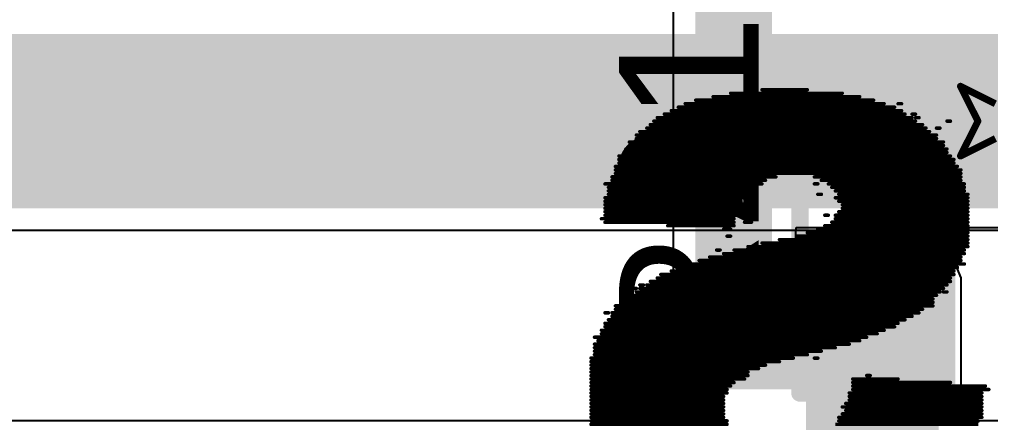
# Model space of a CAD drawing. Header units: inches. Extents: x -5 to 426, y -53 to 116.
# Drawn here: x 13.63 to 20.7, y -9.72 to -6.78 of the extents above; entities that cross this region are included whole.
import ezdxf

# ---------------------------------------------------------------- set-up
doc = ezdxf.new("R2010")
doc.units = ezdxf.units.IN
for name, color, linetype in [('Board Outline', 216, 'Continuous'), ('Bottom Layer', 5, 'Continuous'), ('Bottom Overlay', 54, 'Continuous'), ('Drill Drawing', 1, 'Continuous'), ('Top Layer', 1, 'Continuous'), ('Top Overlay', 2, 'Continuous'), ('Top Paste', 8, 'Continuous'), ('Top Solder', 216, 'Continuous'), ('Via Holes', 16, 'Continuous')]:
    doc.layers.add(name, color=color, linetype=linetype)
doc.styles.add('Arial', font='', dxfattribs={"height": 0.2})
doc.styles.get('Arial').set_extended_font_data('Arial')

# ---------------------------------------------------------------- blocks, each defined once
blk = doc.blocks.new('R___0603_79')
at = {"layer": 'Top Layer'}
for points in [[(-0.381, 0.4445), (-0.381, -0.4445), (-1.143, -0.4445), (-1.143, 0.4445)], [(1.143, 0.4445), (1.143, -0.4445), (0.381, -0.4445), (0.381, 0.4445)]]:
    blk.add_hatch(color=1, dxfattribs=at).paths.add_polyline_path(points)
at = {"layer": 'Top Paste'}
for points in [[(-0.381, 0.4445), (-0.381, -0.4445), (-1.143, -0.4445), (-1.143, 0.4445)], [(1.143, 0.4445), (1.143, -0.4445), (0.381, -0.4445), (0.381, 0.4445)]]:
    blk.add_hatch(color=8, dxfattribs=at).paths.add_polyline_path(points)
at = {"layer": 'Top Solder'}
for points in [[(-0.2794, 0.5461), (-0.2794, -0.5461), (-1.2446, -0.5461), (-1.2446, 0.5461)], [(1.2446, 0.5461), (1.2446, -0.5461), (0.2794, -0.5461), (0.2794, 0.5461)]]:
    blk.add_hatch(color=216, dxfattribs=at).paths.add_polyline_path(points)
at = {"layer": 'Top Overlay'}
for points in [[(-1.2192, 0.5334, 0.127, 0.127, 0), (1.2192, 0.5334, 0.127, 0.127, 0)], [(-1.2192, 0.5334, 0.127, 0.127, 0), (-1.2192, -0.5334, 0.127, 0.127, 0)], [(1.2192, 0.5334, 0.127, 0.127, 0), (1.2192, -0.5334, 0.127, 0.127, 0)], [(-1.2192, -0.5334, 0.127, 0.127, 0), (1.2192, -0.5334, 0.127, 0.127, 0)]]:
    blk.add_lwpolyline(points, format="xyseb", dxfattribs=at)
for points in [[(-1.251, 0.5334, 0.0635, 0.0635, 1), (-1.1874, 0.5334, 0.0635, 0.0635, 1)], [(-1.251, 0.5334, 0.0635, 0.0635, 1), (-1.1874, 0.5334, 0.0635, 0.0635, 1)], [(1.1875, 0.5334, 0.0635, 0.0635, 1), (1.251, 0.5334, 0.0635, 0.0635, 1)], [(1.1875, 0.5334, 0.0635, 0.0635, 1), (1.251, 0.5334, 0.0635, 0.0635, 1)], [(-1.251, -0.5334, 0.0635, 0.0635, 1), (-1.1875, -0.5334, 0.0635, 0.0635, 1)], [(-1.251, -0.5334, 0.0635, 0.0635, 1), (-1.1875, -0.5334, 0.0635, 0.0635, 1)], [(1.1874, -0.5334, 0.0635, 0.0635, 1), (1.251, -0.5334, 0.0635, 0.0635, 1)], [(1.1874, -0.5334, 0.0635, 0.0635, 1), (1.251, -0.5334, 0.0635, 0.0635, 1)]]:
    blk.add_lwpolyline(points, format="xyseb", close=True, dxfattribs=at)

msp = doc.modelspace()

# ---------------------------------------------------------------- hatches: boundary and pattern name
at = {"layer": 'Bottom Layer'}
h = msp.add_hatch(color=5, dxfattribs=at)
edge = h.paths.add_edge_path()
edge.add_arc((20.7335, -7.5196), 0.3, 0, 360)
at = {"layer": 'Top Layer'}
for points in [[(19.2857, -8.1292), (21.0907, -8.1292), (21.0907, -6.9088), (19.2857, -6.9088)], [(18.5507, -9.4754), (20.3144, -9.4754), (20.3144, -8.6626), (18.5507, -8.6626)], [(20.32, -11.3538), (20.32, -8.6614), (19.3548, -8.6614), (19.3548, -11.3538)]]:
    msp.add_hatch(color=1, dxfattribs=at).paths.add_polyline_path(points)
h = msp.add_hatch(color=1, dxfattribs=at)
edge = h.paths.add_edge_path()
edge.add_arc((20.7335, -7.5196), 0.3, 0, 360)
at = {"layer": 'Via Holes'}
h = msp.add_hatch(color=7, dxfattribs=at)
edge = h.paths.add_edge_path()
edge.add_arc((20.7335, -7.5196), 0.15, 0, 360)

# ---------------------------------------------------------------- linework, layer by layer
at = {"layer": 'Board Outline'}
msp.add_lwpolyline([(49.7725, 6.3481, 0.254, 0.254, -1.144567), (-0.2979, -38.4414, 0.254, 0.254, 0)], format="xyseb", dxfattribs=at)
at = {"layer": 'Bottom Layer'}
msp.add_line((9.3051, -8.3138), (22.0651, -8.3138), dxfattribs=at)
for points in [[(9.3051, -7.5196, 1.27, 1.27, 0), (20.7335, -7.5196, 1.27, 1.27, 0)], [(20.7335, -7.5196, 1.27, 1.27, 0), (22.0651, -7.5196, 1.27, 1.27, 0)]]:
    msp.add_lwpolyline(points, format="xyseb", dxfattribs=at)
msp.add_lwpolyline([(20.416, -7.5196, 0.635, 0.635, 1), (21.051, -7.5196, 0.635, 0.635, 1)], format="xyseb", close=True, dxfattribs=at)
msp.add_lwpolyline([(20.416, -7.5196, 0.635, 0.635, 1), (21.051, -7.5196, 0.635, 0.635, 1)], format="xyseb", close=True, dxfattribs=at)
at = {"layer": 'Bottom Overlay'}
for points in [[(19.0349, -7.291, 0.0254, 0.0254, 0), (19.3651, -7.291, 0.0254, 0.0254, 0)], [(18.6793, -7.3418, 0.0254, 0.0254, 0), (19.7461, -7.3418, 0.0254, 0.0254, 0)], [(18.8063, -7.3164, 0.0254, 0.0254, 0), (19.6191, -7.3164, 0.0254, 0.0254, 0)], [(18.4253, -7.418, 0.0254, 0.0254, 0), (20.0001, -7.418, 0.0254, 0.0254, 0)], [(18.4761, -7.3926, 0.0254, 0.0254, 0), (19.9239, -7.3926, 0.0254, 0.0254, 0)], [(18.5523, -7.3672, 0.0254, 0.0254, 0), (19.8477, -7.3672, 0.0254, 0.0254, 0)], [(20.0255, -7.3926, 0.0254, 0.0254, 0), (20.0509, -7.3926, 0.0254, 0.0254, 0)], [(18.2729, -7.4942, 0.0254, 0.0254, 0), (20.1271, -7.4942, 0.0254, 0.0254, 0)], [(18.3237, -7.4688, 0.0254, 0.0254, 0), (20.0763, -7.4688, 0.0254, 0.0254, 0)], [(18.3745, -7.4434, 0.0254, 0.0254, 0), (20.0509, -7.4434, 0.0254, 0.0254, 0)], [(20.1271, -7.4688, 0.0254, 0.0254, 0), (20.1525, -7.4688, 0.0254, 0.0254, 0)], [(20.1525, -7.4942, 0.0254, 0.0254, 0), (20.1779, -7.4942, 0.0254, 0.0254, 0)], [(18.1967, -7.5704, 0.0254, 0.0254, 0), (20.2287, -7.5704, 0.0254, 0.0254, 0)], [(18.2221, -7.545, 0.0254, 0.0254, 0), (20.2033, -7.545, 0.0254, 0.0254, 0)], [(18.2475, -7.5196, 0.0254, 0.0254, 0), (20.1525, -7.5196, 0.0254, 0.0254, 0)], [(20.3049, -7.5704, 0.0254, 0.0254, 0), (20.3303, -7.5704, 0.0254, 0.0254, 0)], [(20.3811, -7.5196, 0.0254, 0.0254, 0), (20.4065, -7.5196, 0.0254, 0.0254, 0)], [(18.1205, -7.6212, 0.0254, 0.0254, 0), (20.3049, -7.6212, 0.0254, 0.0254, 0)], [(18.1459, -7.5958, 0.0254, 0.0254, 0), (20.2541, -7.5958, 0.0254, 0.0254, 0)], [(18.0697, -7.672, 0.0254, 0.0254, 0), (20.3557, -7.672, 0.0254, 0.0254, 0)], [(18.0697, -7.6974, 0.0254, 0.0254, 0), (20.3557, -7.6974, 0.0254, 0.0254, 0)], [(18.1205, -7.6466, 0.0254, 0.0254, 0), (20.3049, -7.6466, 0.0254, 0.0254, 0)], [(17.9935, -7.7736, 0.0254, 0.0254, 0), (20.4065, -7.7736, 0.0254, 0.0254, 0)], [(18.0443, -7.7228, 0.0254, 0.0254, 0), (20.3811, -7.7228, 0.0254, 0.0254, 0)], [(18.0443, -7.7482, 0.0254, 0.0254, 0), (20.3811, -7.7482, 0.0254, 0.0254, 0)], [(17.9681, -7.8498, 0.0254, 0.0254, 0), (20.4573, -7.8498, 0.0254, 0.0254, 0)], [(17.9935, -7.799, 0.0254, 0.0254, 0), (20.4319, -7.799, 0.0254, 0.0254, 0)], [(17.9935, -7.8244, 0.0254, 0.0254, 0), (20.4319, -7.8244, 0.0254, 0.0254, 0)], [(17.9427, -7.926, 0.0254, 0.0254, 0), (19.1365, -7.926, 0.0254, 0.0254, 0)], [(17.9681, -7.8752, 0.0254, 0.0254, 0), (20.4827, -7.8752, 0.0254, 0.0254, 0)], [(17.9681, -7.9006, 0.0254, 0.0254, 0), (20.4827, -7.9006, 0.0254, 0.0254, 0)], [(19.4159, -7.926, 0.0254, 0.0254, 0), (20.4827, -7.926, 0.0254, 0.0254, 0)], [(17.8919, -7.9768, 0.0254, 0.0254, 0), (19.0349, -7.9768, 0.0254, 0.0254, 0)], [(17.9427, -7.9514, 0.0254, 0.0254, 0), (19.0603, -7.9514, 0.0254, 0.0254, 0)], [(19.4159, -7.9768, 0.0254, 0.0254, 0), (19.4413, -7.9768, 0.0254, 0.0254, 0)], [(19.4667, -7.9514, 0.0254, 0.0254, 0), (20.4827, -7.9514, 0.0254, 0.0254, 0)], [(19.5175, -7.9768, 0.0254, 0.0254, 0), (20.5081, -7.9768, 0.0254, 0.0254, 0)], [(17.9173, -8.0022, 0.0254, 0.0254, 0), (18.9587, -8.0022, 0.0254, 0.0254, 0)], [(17.9173, -8.0276, 0.0254, 0.0254, 0), (18.9333, -8.0276, 0.0254, 0.0254, 0)], [(17.9173, -8.053, 0.0254, 0.0254, 0), (18.9079, -8.053, 0.0254, 0.0254, 0)], [(19.4413, -8.053, 0.0254, 0.0254, 0), (19.4667, -8.053, 0.0254, 0.0254, 0)], [(19.5429, -8.0022, 0.0254, 0.0254, 0), (20.5081, -8.0022, 0.0254, 0.0254, 0)], [(19.5683, -8.0276, 0.0254, 0.0254, 0), (20.5081, -8.0276, 0.0254, 0.0254, 0)], [(19.5937, -8.053, 0.0254, 0.0254, 0), (20.5335, -8.053, 0.0254, 0.0254, 0)], [(17.8919, -8.0784, 0.0254, 0.0254, 0), (18.9079, -8.0784, 0.0254, 0.0254, 0)], [(17.8919, -8.1038, 0.0254, 0.0254, 0), (18.8825, -8.1038, 0.0254, 0.0254, 0)], [(17.8919, -8.1292, 0.0254, 0.0254, 0), (18.8825, -8.1292, 0.0254, 0.0254, 0)], [(19.5683, -8.0784, 0.0254, 0.0254, 0), (20.5335, -8.0784, 0.0254, 0.0254, 0)], [(19.5937, -8.1038, 0.0254, 0.0254, 0), (20.5335, -8.1038, 0.0254, 0.0254, 0)], [(19.6191, -8.1292, 0.0254, 0.0254, 0), (20.5335, -8.1292, 0.0254, 0.0254, 0)], [(17.8919, -8.1546, 0.0254, 0.0254, 0), (18.8571, -8.1546, 0.0254, 0.0254, 0)], [(17.8919, -8.18, 0.0254, 0.0254, 0), (18.8571, -8.18, 0.0254, 0.0254, 0)], [(17.8919, -8.2054, 0.0254, 0.0254, 0), (18.8571, -8.2054, 0.0254, 0.0254, 0)], [(19.4921, -8.2054, 0.0254, 0.0254, 0), (19.5175, -8.2054, 0.0254, 0.0254, 0)], [(19.5683, -8.2054, 0.0254, 0.0254, 0), (20.5335, -8.2054, 0.0254, 0.0254, 0)], [(19.5937, -8.18, 0.0254, 0.0254, 0), (20.5335, -8.18, 0.0254, 0.0254, 0)], [(19.6191, -8.1546, 0.0254, 0.0254, 0), (20.5335, -8.1546, 0.0254, 0.0254, 0)], [(17.8665, -8.2308, 0.0254, 0.0254, 0), (18.8317, -8.2308, 0.0254, 0.0254, 0)], [(17.8919, -8.2562, 0.0254, 0.0254, 0), (18.8317, -8.2562, 0.0254, 0.0254, 0)], [(18.3491, -8.2816, 0.0254, 0.0254, 0), (18.8317, -8.2816, 0.0254, 0.0254, 0)], [(18.9079, -8.2562, 0.0254, 0.0254, 0), (18.9587, -8.2562, 0.0254, 0.0254, 0)], [(19.4921, -8.2816, 0.0254, 0.0254, 0), (20.5335, -8.2816, 0.0254, 0.0254, 0)], [(19.5429, -8.2562, 0.0254, 0.0254, 0), (20.5335, -8.2562, 0.0254, 0.0254, 0)], [(19.5683, -8.2308, 0.0254, 0.0254, 0), (20.5335, -8.2308, 0.0254, 0.0254, 0)], [(18.7555, -8.307, 0.0254, 0.0254, 0), (18.8063, -8.307, 0.0254, 0.0254, 0)], [(19.3651, -8.3324, 0.0254, 0.0254, 0), (20.5335, -8.3324, 0.0254, 0.0254, 0)], [(19.4413, -8.307, 0.0254, 0.0254, 0), (20.5335, -8.307, 0.0254, 0.0254, 0)], [(18.7809, -8.3578, 0.0254, 0.0254, 0), (18.8063, -8.3578, 0.0254, 0.0254, 0)], [(19.0349, -8.4086, 0.0254, 0.0254, 0), (20.5335, -8.4086, 0.0254, 0.0254, 0)], [(19.1619, -8.3832, 0.0254, 0.0254, 0), (20.5335, -8.3832, 0.0254, 0.0254, 0)], [(19.2889, -8.3578, 0.0254, 0.0254, 0), (20.5335, -8.3578, 0.0254, 0.0254, 0)], [(18.7047, -8.4594, 0.0254, 0.0254, 0), (18.7301, -8.4594, 0.0254, 0.0254, 0)], [(18.7555, -8.4848, 0.0254, 0.0254, 0), (20.5081, -8.4848, 0.0254, 0.0254, 0)], [(18.8317, -8.4594, 0.0254, 0.0254, 0), (20.5081, -8.4594, 0.0254, 0.0254, 0)], [(18.9333, -8.434, 0.0254, 0.0254, 0), (20.5335, -8.434, 0.0254, 0.0254, 0)], [(18.4253, -8.561, 0.0254, 0.0254, 0), (18.4507, -8.561, 0.0254, 0.0254, 0)], [(18.5015, -8.561, 0.0254, 0.0254, 0), (20.5081, -8.561, 0.0254, 0.0254, 0)], [(18.5777, -8.5356, 0.0254, 0.0254, 0), (20.4827, -8.5356, 0.0254, 0.0254, 0)], [(18.6539, -8.5102, 0.0254, 0.0254, 0), (20.4827, -8.5102, 0.0254, 0.0254, 0)], [(18.3745, -8.6118, 0.0254, 0.0254, 0), (20.4319, -8.6118, 0.0254, 0.0254, 0)], [(18.4507, -8.5864, 0.0254, 0.0254, 0), (20.4573, -8.5864, 0.0254, 0.0254, 0)], [(18.2221, -8.688, 0.0254, 0.0254, 0), (20.4065, -8.688, 0.0254, 0.0254, 0)], [(18.2729, -8.6626, 0.0254, 0.0254, 0), (20.4065, -8.6626, 0.0254, 0.0254, 0)], [(18.2983, -8.6372, 0.0254, 0.0254, 0), (20.4319, -8.6372, 0.0254, 0.0254, 0)], [(18.0443, -8.7642, 0.0254, 0.0254, 0), (18.0697, -8.7642, 0.0254, 0.0254, 0)], [(18.0951, -8.7388, 0.0254, 0.0254, 0), (18.1205, -8.7388, 0.0254, 0.0254, 0)], [(18.1205, -8.7642, 0.0254, 0.0254, 0), (20.3303, -8.7642, 0.0254, 0.0254, 0)], [(18.1459, -8.7134, 0.0254, 0.0254, 0), (18.1713, -8.7134, 0.0254, 0.0254, 0)], [(18.1459, -8.7388, 0.0254, 0.0254, 0), (20.3557, -8.7388, 0.0254, 0.0254, 0)], [(18.1967, -8.7134, 0.0254, 0.0254, 0), (20.3811, -8.7134, 0.0254, 0.0254, 0)], [(20.3557, -8.7642, 0.0254, 0.0254, 0), (20.3811, -8.7642, 0.0254, 0.0254, 0)], [(18.0189, -8.8404, 0.0254, 0.0254, 0), (20.2795, -8.8404, 0.0254, 0.0254, 0)], [(18.0443, -8.815, 0.0254, 0.0254, 0), (20.2795, -8.815, 0.0254, 0.0254, 0)], [(18.0951, -8.7896, 0.0254, 0.0254, 0), (20.3049, -8.7896, 0.0254, 0.0254, 0)], [(17.8919, -8.9166, 0.0254, 0.0254, 0), (17.9173, -8.9166, 0.0254, 0.0254, 0)], [(17.9427, -8.9166, 0.0254, 0.0254, 0), (20.1779, -8.9166, 0.0254, 0.0254, 0)], [(17.9681, -8.8658, 0.0254, 0.0254, 0), (20.2795, -8.8658, 0.0254, 0.0254, 0)], [(17.9681, -8.8912, 0.0254, 0.0254, 0), (20.2033, -8.8912, 0.0254, 0.0254, 0)], [(17.9173, -8.9674, 0.0254, 0.0254, 0), (20.0763, -8.9674, 0.0254, 0.0254, 0)], [(17.9427, -8.942, 0.0254, 0.0254, 0), (20.1271, -8.942, 0.0254, 0.0254, 0)], [(17.8665, -9.0436, 0.0254, 0.0254, 0), (19.9239, -9.0436, 0.0254, 0.0254, 0)], [(17.8919, -8.9928, 0.0254, 0.0254, 0), (20.0255, -8.9928, 0.0254, 0.0254, 0)], [(17.8919, -9.0182, 0.0254, 0.0254, 0), (20.0001, -9.0182, 0.0254, 0.0254, 0)], [(17.8157, -9.0944, 0.0254, 0.0254, 0), (19.7969, -9.0944, 0.0254, 0.0254, 0)], [(17.8411, -9.1198, 0.0254, 0.0254, 0), (19.7461, -9.1198, 0.0254, 0.0254, 0)], [(17.8665, -9.069, 0.0254, 0.0254, 0), (19.8731, -9.069, 0.0254, 0.0254, 0)], [(17.8157, -9.1452, 0.0254, 0.0254, 0), (19.6699, -9.1452, 0.0254, 0.0254, 0)], [(17.8157, -9.1706, 0.0254, 0.0254, 0), (19.5683, -9.1706, 0.0254, 0.0254, 0)], [(17.8157, -9.196, 0.0254, 0.0254, 0), (19.4667, -9.196, 0.0254, 0.0254, 0)], [(17.7903, -9.2468, 0.0254, 0.0254, 0), (19.2635, -9.2468, 0.0254, 0.0254, 0)], [(17.7903, -9.2722, 0.0254, 0.0254, 0), (19.1619, -9.2722, 0.0254, 0.0254, 0)], [(17.8157, -9.2214, 0.0254, 0.0254, 0), (19.3651, -9.2214, 0.0254, 0.0254, 0)], [(19.4159, -9.2468, 0.0254, 0.0254, 0), (19.4413, -9.2468, 0.0254, 0.0254, 0)], [(17.7903, -9.2976, 0.0254, 0.0254, 0), (19.0603, -9.2976, 0.0254, 0.0254, 0)], [(17.7903, -9.323, 0.0254, 0.0254, 0), (19.0095, -9.323, 0.0254, 0.0254, 0)], [(17.7903, -9.3484, 0.0254, 0.0254, 0), (18.9333, -9.3484, 0.0254, 0.0254, 0)], [(17.7903, -9.3738, 0.0254, 0.0254, 0), (18.9333, -9.3738, 0.0254, 0.0254, 0)], [(17.7903, -9.3992, 0.0254, 0.0254, 0), (18.9079, -9.3992, 0.0254, 0.0254, 0)], [(19.6953, -9.3992, 0.0254, 0.0254, 0), (20.0255, -9.3992, 0.0254, 0.0254, 0)], [(19.7969, -9.3738, 0.0254, 0.0254, 0), (19.8223, -9.3738, 0.0254, 0.0254, 0)], [(17.7903, -9.4246, 0.0254, 0.0254, 0), (18.8317, -9.4246, 0.0254, 0.0254, 0)], [(17.7903, -9.45, 0.0254, 0.0254, 0), (18.8063, -9.45, 0.0254, 0.0254, 0)], [(17.7903, -9.4754, 0.0254, 0.0254, 0), (18.7809, -9.4754, 0.0254, 0.0254, 0)], [(19.6953, -9.4246, 0.0254, 0.0254, 0), (20.4065, -9.4246, 0.0254, 0.0254, 0)], [(19.6953, -9.45, 0.0254, 0.0254, 0), (20.6605, -9.45, 0.0254, 0.0254, 0)], [(19.6953, -9.4754, 0.0254, 0.0254, 0), (20.6859, -9.4754, 0.0254, 0.0254, 0)], [(17.7903, -9.5008, 0.0254, 0.0254, 0), (18.7809, -9.5008, 0.0254, 0.0254, 0)], [(17.7903, -9.5262, 0.0254, 0.0254, 0), (18.7555, -9.5262, 0.0254, 0.0254, 0)], [(17.7903, -9.5516, 0.0254, 0.0254, 0), (18.7555, -9.5516, 0.0254, 0.0254, 0)], [(19.6699, -9.5008, 0.0254, 0.0254, 0), (20.6351, -9.5008, 0.0254, 0.0254, 0)], [(19.6699, -9.5262, 0.0254, 0.0254, 0), (20.6351, -9.5262, 0.0254, 0.0254, 0)], [(19.6699, -9.5516, 0.0254, 0.0254, 0), (20.6351, -9.5516, 0.0254, 0.0254, 0)], [(17.7903, -9.577, 0.0254, 0.0254, 0), (18.7555, -9.577, 0.0254, 0.0254, 0)], [(17.7903, -9.6024, 0.0254, 0.0254, 0), (18.7555, -9.6024, 0.0254, 0.0254, 0)], [(19.6191, -9.6024, 0.0254, 0.0254, 0), (20.6351, -9.6024, 0.0254, 0.0254, 0)], [(19.6445, -9.577, 0.0254, 0.0254, 0), (20.6351, -9.577, 0.0254, 0.0254, 0)], [(17.7903, -9.6278, 0.0254, 0.0254, 0), (18.7555, -9.6278, 0.0254, 0.0254, 0)], [(17.7903, -9.6532, 0.0254, 0.0254, 0), (18.7555, -9.6532, 0.0254, 0.0254, 0)], [(17.7903, -9.6786, 0.0254, 0.0254, 0), (18.7555, -9.6786, 0.0254, 0.0254, 0)], [(19.5937, -9.6786, 0.0254, 0.0254, 0), (20.6351, -9.6786, 0.0254, 0.0254, 0)], [(19.6191, -9.6532, 0.0254, 0.0254, 0), (20.6351, -9.6532, 0.0254, 0.0254, 0)], [(19.6445, -9.6278, 0.0254, 0.0254, 0), (20.6351, -9.6278, 0.0254, 0.0254, 0)], [(17.7903, -9.704, 0.0254, 0.0254, 0), (18.7809, -9.704, 0.0254, 0.0254, 0)], [(17.7903, -9.7294, 0.0254, 0.0254, 0), (18.7809, -9.7294, 0.0254, 0.0254, 0)], [(19.5683, -9.7294, 0.0254, 0.0254, 0), (20.6097, -9.7294, 0.0254, 0.0254, 0)], [(19.5937, -9.704, 0.0254, 0.0254, 0), (20.6097, -9.704, 0.0254, 0.0254, 0)]]:
    msp.add_lwpolyline(points, format="xyseb", dxfattribs=at)
for points in [[(19.0285, -7.291, 0.0127, 0.0127, 1), (19.0412, -7.291, 0.0127, 0.0127, 1)], [(19.3587, -7.291, 0.0127, 0.0127, 1), (19.3714, -7.291, 0.0127, 0.0127, 1)], [(18.6729, -7.3418, 0.0127, 0.0127, 1), (18.6856, -7.3418, 0.0127, 0.0127, 1)], [(18.7999, -7.3164, 0.0127, 0.0127, 1), (18.8126, -7.3164, 0.0127, 0.0127, 1)], [(19.6127, -7.3164, 0.0127, 0.0127, 1), (19.6254, -7.3164, 0.0127, 0.0127, 1)], [(19.7397, -7.3418, 0.0127, 0.0127, 1), (19.7524, -7.3418, 0.0127, 0.0127, 1)], [(18.4189, -7.418, 0.0127, 0.0127, 1), (18.4316, -7.418, 0.0127, 0.0127, 1)], [(18.4697, -7.3926, 0.0127, 0.0127, 1), (18.4824, -7.3926, 0.0127, 0.0127, 1)], [(18.5459, -7.3672, 0.0127, 0.0127, 1), (18.5586, -7.3672, 0.0127, 0.0127, 1)], [(19.8413, -7.3672, 0.0127, 0.0127, 1), (19.854, -7.3672, 0.0127, 0.0127, 1)], [(19.9175, -7.3926, 0.0127, 0.0127, 1), (19.9302, -7.3926, 0.0127, 0.0127, 1)], [(19.9937, -7.418, 0.0127, 0.0127, 1), (20.0064, -7.418, 0.0127, 0.0127, 1)], [(20.0191, -7.3926, 0.0127, 0.0127, 1), (20.0318, -7.3926, 0.0127, 0.0127, 1)], [(20.0445, -7.3926, 0.0127, 0.0127, 1), (20.0572, -7.3926, 0.0127, 0.0127, 1)], [(18.2665, -7.4942, 0.0127, 0.0127, 1), (18.2792, -7.4942, 0.0127, 0.0127, 1)], [(18.3173, -7.4688, 0.0127, 0.0127, 1), (18.33, -7.4688, 0.0127, 0.0127, 1)], [(18.3681, -7.4434, 0.0127, 0.0127, 1), (18.3808, -7.4434, 0.0127, 0.0127, 1)], [(20.0445, -7.4434, 0.0127, 0.0127, 1), (20.0572, -7.4434, 0.0127, 0.0127, 1)], [(20.0699, -7.4688, 0.0127, 0.0127, 1), (20.0826, -7.4688, 0.0127, 0.0127, 1)], [(20.1207, -7.4688, 0.0127, 0.0127, 1), (20.1334, -7.4688, 0.0127, 0.0127, 1)], [(20.1207, -7.4942, 0.0127, 0.0127, 1), (20.1334, -7.4942, 0.0127, 0.0127, 1)], [(20.1461, -7.4688, 0.0127, 0.0127, 1), (20.1588, -7.4688, 0.0127, 0.0127, 1)], [(20.1461, -7.4942, 0.0127, 0.0127, 1), (20.1588, -7.4942, 0.0127, 0.0127, 1)], [(20.1715, -7.4942, 0.0127, 0.0127, 1), (20.1842, -7.4942, 0.0127, 0.0127, 1)], [(18.1903, -7.5704, 0.0127, 0.0127, 1), (18.203, -7.5704, 0.0127, 0.0127, 1)], [(18.2157, -7.545, 0.0127, 0.0127, 1), (18.2284, -7.545, 0.0127, 0.0127, 1)], [(18.2411, -7.5196, 0.0127, 0.0127, 1), (18.2538, -7.5196, 0.0127, 0.0127, 1)], [(20.1461, -7.5196, 0.0127, 0.0127, 1), (20.1588, -7.5196, 0.0127, 0.0127, 1)], [(20.1969, -7.545, 0.0127, 0.0127, 1), (20.2096, -7.545, 0.0127, 0.0127, 1)], [(20.2223, -7.5704, 0.0127, 0.0127, 1), (20.235, -7.5704, 0.0127, 0.0127, 1)], [(20.2985, -7.5704, 0.0127, 0.0127, 1), (20.3112, -7.5704, 0.0127, 0.0127, 1)], [(20.3239, -7.5704, 0.0127, 0.0127, 1), (20.3366, -7.5704, 0.0127, 0.0127, 1)], [(20.3747, -7.5196, 0.0127, 0.0127, 1), (20.3874, -7.5196, 0.0127, 0.0127, 1)], [(20.4001, -7.5196, 0.0127, 0.0127, 1), (20.4128, -7.5196, 0.0127, 0.0127, 1)], [(18.1141, -7.6212, 0.0127, 0.0127, 1), (18.1268, -7.6212, 0.0127, 0.0127, 1)], [(18.1395, -7.5958, 0.0127, 0.0127, 1), (18.1522, -7.5958, 0.0127, 0.0127, 1)], [(20.2477, -7.5958, 0.0127, 0.0127, 1), (20.2604, -7.5958, 0.0127, 0.0127, 1)], [(20.2985, -7.6212, 0.0127, 0.0127, 1), (20.3112, -7.6212, 0.0127, 0.0127, 1)], [(18.0633, -7.672, 0.0127, 0.0127, 1), (18.076, -7.672, 0.0127, 0.0127, 1)], [(18.0633, -7.6974, 0.0127, 0.0127, 1), (18.076, -7.6974, 0.0127, 0.0127, 1)], [(18.1141, -7.6466, 0.0127, 0.0127, 1), (18.1268, -7.6466, 0.0127, 0.0127, 1)], [(20.2985, -7.6466, 0.0127, 0.0127, 1), (20.3112, -7.6466, 0.0127, 0.0127, 1)], [(20.3493, -7.672, 0.0127, 0.0127, 1), (20.362, -7.672, 0.0127, 0.0127, 1)], [(20.3493, -7.6974, 0.0127, 0.0127, 1), (20.362, -7.6974, 0.0127, 0.0127, 1)], [(17.9871, -7.7736, 0.0127, 0.0127, 1), (17.9998, -7.7736, 0.0127, 0.0127, 1)], [(18.0379, -7.7228, 0.0127, 0.0127, 1), (18.0506, -7.7228, 0.0127, 0.0127, 1)], [(18.0379, -7.7482, 0.0127, 0.0127, 1), (18.0506, -7.7482, 0.0127, 0.0127, 1)], [(20.3747, -7.7228, 0.0127, 0.0127, 1), (20.3874, -7.7228, 0.0127, 0.0127, 1)], [(20.3747, -7.7482, 0.0127, 0.0127, 1), (20.3874, -7.7482, 0.0127, 0.0127, 1)], [(20.4001, -7.7736, 0.0127, 0.0127, 1), (20.4128, -7.7736, 0.0127, 0.0127, 1)], [(17.9617, -7.8498, 0.0127, 0.0127, 1), (17.9744, -7.8498, 0.0127, 0.0127, 1)], [(17.9871, -7.799, 0.0127, 0.0127, 1), (17.9998, -7.799, 0.0127, 0.0127, 1)], [(17.9871, -7.8244, 0.0127, 0.0127, 1), (17.9998, -7.8244, 0.0127, 0.0127, 1)], [(20.4255, -7.799, 0.0127, 0.0127, 1), (20.4382, -7.799, 0.0127, 0.0127, 1)], [(20.4255, -7.8244, 0.0127, 0.0127, 1), (20.4382, -7.8244, 0.0127, 0.0127, 1)], [(20.4509, -7.8498, 0.0127, 0.0127, 1), (20.4636, -7.8498, 0.0127, 0.0127, 1)], [(17.9363, -7.926, 0.0127, 0.0127, 1), (17.949, -7.926, 0.0127, 0.0127, 1)], [(17.9617, -7.8752, 0.0127, 0.0127, 1), (17.9744, -7.8752, 0.0127, 0.0127, 1)], [(17.9617, -7.9006, 0.0127, 0.0127, 1), (17.9744, -7.9006, 0.0127, 0.0127, 1)], [(19.1301, -7.926, 0.0127, 0.0127, 1), (19.1428, -7.926, 0.0127, 0.0127, 1)], [(19.4095, -7.926, 0.0127, 0.0127, 1), (19.4222, -7.926, 0.0127, 0.0127, 1)], [(20.4763, -7.8752, 0.0127, 0.0127, 1), (20.489, -7.8752, 0.0127, 0.0127, 1)], [(20.4763, -7.9006, 0.0127, 0.0127, 1), (20.489, -7.9006, 0.0127, 0.0127, 1)], [(20.4763, -7.926, 0.0127, 0.0127, 1), (20.489, -7.926, 0.0127, 0.0127, 1)], [(17.8855, -7.9768, 0.0127, 0.0127, 1), (17.8982, -7.9768, 0.0127, 0.0127, 1)], [(17.9363, -7.9514, 0.0127, 0.0127, 1), (17.949, -7.9514, 0.0127, 0.0127, 1)], [(19.0285, -7.9768, 0.0127, 0.0127, 1), (19.0412, -7.9768, 0.0127, 0.0127, 1)], [(19.0539, -7.9514, 0.0127, 0.0127, 1), (19.0666, -7.9514, 0.0127, 0.0127, 1)], [(19.4095, -7.9768, 0.0127, 0.0127, 1), (19.4222, -7.9768, 0.0127, 0.0127, 1)], [(19.4349, -7.9768, 0.0127, 0.0127, 1), (19.4476, -7.9768, 0.0127, 0.0127, 1)], [(19.4603, -7.9514, 0.0127, 0.0127, 1), (19.473, -7.9514, 0.0127, 0.0127, 1)], [(19.5111, -7.9768, 0.0127, 0.0127, 1), (19.5238, -7.9768, 0.0127, 0.0127, 1)], [(20.4763, -7.9514, 0.0127, 0.0127, 1), (20.489, -7.9514, 0.0127, 0.0127, 1)], [(20.5017, -7.9768, 0.0127, 0.0127, 1), (20.5144, -7.9768, 0.0127, 0.0127, 1)], [(17.9109, -8.0022, 0.0127, 0.0127, 1), (17.9236, -8.0022, 0.0127, 0.0127, 1)], [(17.9109, -8.0276, 0.0127, 0.0127, 1), (17.9236, -8.0276, 0.0127, 0.0127, 1)], [(17.9109, -8.053, 0.0127, 0.0127, 1), (17.9236, -8.053, 0.0127, 0.0127, 1)], [(18.9015, -8.053, 0.0127, 0.0127, 1), (18.9142, -8.053, 0.0127, 0.0127, 1)], [(18.9269, -8.0276, 0.0127, 0.0127, 1), (18.9396, -8.0276, 0.0127, 0.0127, 1)], [(18.9523, -8.0022, 0.0127, 0.0127, 1), (18.965, -8.0022, 0.0127, 0.0127, 1)], [(19.4349, -8.053, 0.0127, 0.0127, 1), (19.4476, -8.053, 0.0127, 0.0127, 1)], [(19.4603, -8.053, 0.0127, 0.0127, 1), (19.473, -8.053, 0.0127, 0.0127, 1)], [(19.5365, -8.0022, 0.0127, 0.0127, 1), (19.5492, -8.0022, 0.0127, 0.0127, 1)], [(19.5619, -8.0276, 0.0127, 0.0127, 1), (19.5746, -8.0276, 0.0127, 0.0127, 1)], [(19.5873, -8.053, 0.0127, 0.0127, 1), (19.6, -8.053, 0.0127, 0.0127, 1)], [(20.5017, -8.0022, 0.0127, 0.0127, 1), (20.5144, -8.0022, 0.0127, 0.0127, 1)], [(20.5017, -8.0276, 0.0127, 0.0127, 1), (20.5144, -8.0276, 0.0127, 0.0127, 1)], [(20.5271, -8.053, 0.0127, 0.0127, 1), (20.5398, -8.053, 0.0127, 0.0127, 1)], [(17.8855, -8.0784, 0.0127, 0.0127, 1), (17.8982, -8.0784, 0.0127, 0.0127, 1)], [(17.8855, -8.1038, 0.0127, 0.0127, 1), (17.8982, -8.1038, 0.0127, 0.0127, 1)], [(17.8855, -8.1292, 0.0127, 0.0127, 1), (17.8982, -8.1292, 0.0127, 0.0127, 1)], [(18.8761, -8.1038, 0.0127, 0.0127, 1), (18.8888, -8.1038, 0.0127, 0.0127, 1)], [(18.8761, -8.1292, 0.0127, 0.0127, 1), (18.8888, -8.1292, 0.0127, 0.0127, 1)], [(18.9015, -8.0784, 0.0127, 0.0127, 1), (18.9142, -8.0784, 0.0127, 0.0127, 1)], [(19.5619, -8.0784, 0.0127, 0.0127, 1), (19.5746, -8.0784, 0.0127, 0.0127, 1)], [(19.5873, -8.1038, 0.0127, 0.0127, 1), (19.6, -8.1038, 0.0127, 0.0127, 1)], [(19.6127, -8.1292, 0.0127, 0.0127, 1), (19.6254, -8.1292, 0.0127, 0.0127, 1)], [(20.5271, -8.0784, 0.0127, 0.0127, 1), (20.5398, -8.0784, 0.0127, 0.0127, 1)], [(20.5271, -8.1038, 0.0127, 0.0127, 1), (20.5398, -8.1038, 0.0127, 0.0127, 1)], [(20.5271, -8.1292, 0.0127, 0.0127, 1), (20.5398, -8.1292, 0.0127, 0.0127, 1)], [(17.8855, -8.1546, 0.0127, 0.0127, 1), (17.8982, -8.1546, 0.0127, 0.0127, 1)], [(17.8855, -8.18, 0.0127, 0.0127, 1), (17.8982, -8.18, 0.0127, 0.0127, 1)], [(17.8855, -8.2054, 0.0127, 0.0127, 1), (17.8982, -8.2054, 0.0127, 0.0127, 1)], [(18.8507, -8.1546, 0.0127, 0.0127, 1), (18.8634, -8.1546, 0.0127, 0.0127, 1)], [(18.8507, -8.18, 0.0127, 0.0127, 1), (18.8634, -8.18, 0.0127, 0.0127, 1)], [(18.8507, -8.2054, 0.0127, 0.0127, 1), (18.8634, -8.2054, 0.0127, 0.0127, 1)], [(19.4857, -8.2054, 0.0127, 0.0127, 1), (19.4984, -8.2054, 0.0127, 0.0127, 1)], [(19.5111, -8.2054, 0.0127, 0.0127, 1), (19.5238, -8.2054, 0.0127, 0.0127, 1)], [(19.5619, -8.2054, 0.0127, 0.0127, 1), (19.5746, -8.2054, 0.0127, 0.0127, 1)], [(19.5873, -8.18, 0.0127, 0.0127, 1), (19.6, -8.18, 0.0127, 0.0127, 1)], [(19.6127, -8.1546, 0.0127, 0.0127, 1), (19.6254, -8.1546, 0.0127, 0.0127, 1)], [(20.5271, -8.1546, 0.0127, 0.0127, 1), (20.5398, -8.1546, 0.0127, 0.0127, 1)], [(20.5271, -8.18, 0.0127, 0.0127, 1), (20.5398, -8.18, 0.0127, 0.0127, 1)], [(20.5271, -8.2054, 0.0127, 0.0127, 1), (20.5398, -8.2054, 0.0127, 0.0127, 1)], [(17.8601, -8.2308, 0.0127, 0.0127, 1), (17.8728, -8.2308, 0.0127, 0.0127, 1)], [(17.8855, -8.2562, 0.0127, 0.0127, 1), (17.8982, -8.2562, 0.0127, 0.0127, 1)], [(18.3427, -8.2816, 0.0127, 0.0127, 1), (18.3554, -8.2816, 0.0127, 0.0127, 1)], [(18.8253, -8.2308, 0.0127, 0.0127, 1), (18.838, -8.2308, 0.0127, 0.0127, 1)], [(18.8253, -8.2562, 0.0127, 0.0127, 1), (18.838, -8.2562, 0.0127, 0.0127, 1)], [(18.8253, -8.2816, 0.0127, 0.0127, 1), (18.838, -8.2816, 0.0127, 0.0127, 1)], [(18.9015, -8.2562, 0.0127, 0.0127, 1), (18.9142, -8.2562, 0.0127, 0.0127, 1)], [(18.9523, -8.2562, 0.0127, 0.0127, 1), (18.965, -8.2562, 0.0127, 0.0127, 1)], [(19.4857, -8.2816, 0.0127, 0.0127, 1), (19.4984, -8.2816, 0.0127, 0.0127, 1)], [(19.5365, -8.2562, 0.0127, 0.0127, 1), (19.5492, -8.2562, 0.0127, 0.0127, 1)], [(19.5619, -8.2308, 0.0127, 0.0127, 1), (19.5746, -8.2308, 0.0127, 0.0127, 1)], [(20.5271, -8.2308, 0.0127, 0.0127, 1), (20.5398, -8.2308, 0.0127, 0.0127, 1)], [(20.5271, -8.2562, 0.0127, 0.0127, 1), (20.5398, -8.2562, 0.0127, 0.0127, 1)], [(20.5271, -8.2816, 0.0127, 0.0127, 1), (20.5398, -8.2816, 0.0127, 0.0127, 1)], [(18.7491, -8.307, 0.0127, 0.0127, 1), (18.7618, -8.307, 0.0127, 0.0127, 1)], [(18.7999, -8.307, 0.0127, 0.0127, 1), (18.8126, -8.307, 0.0127, 0.0127, 1)], [(19.3587, -8.3324, 0.0127, 0.0127, 1), (19.3714, -8.3324, 0.0127, 0.0127, 1)], [(19.4349, -8.307, 0.0127, 0.0127, 1), (19.4476, -8.307, 0.0127, 0.0127, 1)], [(20.5271, -8.307, 0.0127, 0.0127, 1), (20.5398, -8.307, 0.0127, 0.0127, 1)], [(20.5271, -8.3324, 0.0127, 0.0127, 1), (20.5398, -8.3324, 0.0127, 0.0127, 1)], [(18.7745, -8.3578, 0.0127, 0.0127, 1), (18.7872, -8.3578, 0.0127, 0.0127, 1)], [(18.7999, -8.3578, 0.0127, 0.0127, 1), (18.8126, -8.3578, 0.0127, 0.0127, 1)], [(19.0285, -8.4086, 0.0127, 0.0127, 1), (19.0412, -8.4086, 0.0127, 0.0127, 1)], [(19.1555, -8.3832, 0.0127, 0.0127, 1), (19.1682, -8.3832, 0.0127, 0.0127, 1)], [(19.2825, -8.3578, 0.0127, 0.0127, 1), (19.2952, -8.3578, 0.0127, 0.0127, 1)], [(20.5271, -8.3578, 0.0127, 0.0127, 1), (20.5398, -8.3578, 0.0127, 0.0127, 1)], [(20.5271, -8.3832, 0.0127, 0.0127, 1), (20.5398, -8.3832, 0.0127, 0.0127, 1)], [(20.5271, -8.4086, 0.0127, 0.0127, 1), (20.5398, -8.4086, 0.0127, 0.0127, 1)], [(18.6983, -8.4594, 0.0127, 0.0127, 1), (18.711, -8.4594, 0.0127, 0.0127, 1)], [(18.7237, -8.4594, 0.0127, 0.0127, 1), (18.7364, -8.4594, 0.0127, 0.0127, 1)], [(18.7491, -8.4848, 0.0127, 0.0127, 1), (18.7618, -8.4848, 0.0127, 0.0127, 1)], [(18.8253, -8.4594, 0.0127, 0.0127, 1), (18.838, -8.4594, 0.0127, 0.0127, 1)], [(18.9269, -8.434, 0.0127, 0.0127, 1), (18.9396, -8.434, 0.0127, 0.0127, 1)], [(20.5017, -8.4594, 0.0127, 0.0127, 1), (20.5144, -8.4594, 0.0127, 0.0127, 1)], [(20.5017, -8.4848, 0.0127, 0.0127, 1), (20.5144, -8.4848, 0.0127, 0.0127, 1)], [(20.5271, -8.434, 0.0127, 0.0127, 1), (20.5398, -8.434, 0.0127, 0.0127, 1)], [(18.4189, -8.561, 0.0127, 0.0127, 1), (18.4316, -8.561, 0.0127, 0.0127, 1)], [(18.4443, -8.561, 0.0127, 0.0127, 1), (18.457, -8.561, 0.0127, 0.0127, 1)], [(18.4951, -8.561, 0.0127, 0.0127, 1), (18.5078, -8.561, 0.0127, 0.0127, 1)], [(18.5713, -8.5356, 0.0127, 0.0127, 1), (18.584, -8.5356, 0.0127, 0.0127, 1)], [(18.6475, -8.5102, 0.0127, 0.0127, 1), (18.6602, -8.5102, 0.0127, 0.0127, 1)], [(20.4763, -8.5102, 0.0127, 0.0127, 1), (20.489, -8.5102, 0.0127, 0.0127, 1)], [(20.4763, -8.5356, 0.0127, 0.0127, 1), (20.489, -8.5356, 0.0127, 0.0127, 1)], [(20.5017, -8.561, 0.0127, 0.0127, 1), (20.5144, -8.561, 0.0127, 0.0127, 1)], [(18.3681, -8.6118, 0.0127, 0.0127, 1), (18.3808, -8.6118, 0.0127, 0.0127, 1)], [(18.4443, -8.5864, 0.0127, 0.0127, 1), (18.457, -8.5864, 0.0127, 0.0127, 1)], [(20.4255, -8.6118, 0.0127, 0.0127, 1), (20.4382, -8.6118, 0.0127, 0.0127, 1)], [(20.4509, -8.5864, 0.0127, 0.0127, 1), (20.4636, -8.5864, 0.0127, 0.0127, 1)], [(18.2157, -8.688, 0.0127, 0.0127, 1), (18.2284, -8.688, 0.0127, 0.0127, 1)], [(18.2665, -8.6626, 0.0127, 0.0127, 1), (18.2792, -8.6626, 0.0127, 0.0127, 1)], [(18.2919, -8.6372, 0.0127, 0.0127, 1), (18.3046, -8.6372, 0.0127, 0.0127, 1)], [(20.4001, -8.6626, 0.0127, 0.0127, 1), (20.4128, -8.6626, 0.0127, 0.0127, 1)], [(20.4001, -8.688, 0.0127, 0.0127, 1), (20.4128, -8.688, 0.0127, 0.0127, 1)], [(20.4255, -8.6372, 0.0127, 0.0127, 1), (20.4382, -8.6372, 0.0127, 0.0127, 1)], [(18.0379, -8.7642, 0.0127, 0.0127, 1), (18.0506, -8.7642, 0.0127, 0.0127, 1)], [(18.0633, -8.7642, 0.0127, 0.0127, 1), (18.076, -8.7642, 0.0127, 0.0127, 1)], [(18.0887, -8.7388, 0.0127, 0.0127, 1), (18.1014, -8.7388, 0.0127, 0.0127, 1)], [(18.1141, -8.7388, 0.0127, 0.0127, 1), (18.1268, -8.7388, 0.0127, 0.0127, 1)], [(18.1141, -8.7642, 0.0127, 0.0127, 1), (18.1268, -8.7642, 0.0127, 0.0127, 1)], [(18.1395, -8.7134, 0.0127, 0.0127, 1), (18.1522, -8.7134, 0.0127, 0.0127, 1)], [(18.1395, -8.7388, 0.0127, 0.0127, 1), (18.1522, -8.7388, 0.0127, 0.0127, 1)], [(18.1649, -8.7134, 0.0127, 0.0127, 1), (18.1776, -8.7134, 0.0127, 0.0127, 1)], [(18.1903, -8.7134, 0.0127, 0.0127, 1), (18.203, -8.7134, 0.0127, 0.0127, 1)], [(20.3239, -8.7642, 0.0127, 0.0127, 1), (20.3366, -8.7642, 0.0127, 0.0127, 1)], [(20.3493, -8.7388, 0.0127, 0.0127, 1), (20.362, -8.7388, 0.0127, 0.0127, 1)], [(20.3493, -8.7642, 0.0127, 0.0127, 1), (20.362, -8.7642, 0.0127, 0.0127, 1)], [(20.3747, -8.7134, 0.0127, 0.0127, 1), (20.3874, -8.7134, 0.0127, 0.0127, 1)], [(20.3747, -8.7642, 0.0127, 0.0127, 1), (20.3874, -8.7642, 0.0127, 0.0127, 1)], [(18.0125, -8.8404, 0.0127, 0.0127, 1), (18.0252, -8.8404, 0.0127, 0.0127, 1)], [(18.0379, -8.815, 0.0127, 0.0127, 1), (18.0506, -8.815, 0.0127, 0.0127, 1)], [(18.0887, -8.7896, 0.0127, 0.0127, 1), (18.1014, -8.7896, 0.0127, 0.0127, 1)], [(20.2731, -8.815, 0.0127, 0.0127, 1), (20.2858, -8.815, 0.0127, 0.0127, 1)], [(20.2731, -8.8404, 0.0127, 0.0127, 1), (20.2858, -8.8404, 0.0127, 0.0127, 1)], [(20.2985, -8.7896, 0.0127, 0.0127, 1), (20.3112, -8.7896, 0.0127, 0.0127, 1)], [(17.8855, -8.9166, 0.0127, 0.0127, 1), (17.8982, -8.9166, 0.0127, 0.0127, 1)], [(17.9109, -8.9166, 0.0127, 0.0127, 1), (17.9236, -8.9166, 0.0127, 0.0127, 1)], [(17.9363, -8.9166, 0.0127, 0.0127, 1), (17.949, -8.9166, 0.0127, 0.0127, 1)], [(17.9617, -8.8658, 0.0127, 0.0127, 1), (17.9744, -8.8658, 0.0127, 0.0127, 1)], [(17.9617, -8.8912, 0.0127, 0.0127, 1), (17.9744, -8.8912, 0.0127, 0.0127, 1)], [(20.1715, -8.9166, 0.0127, 0.0127, 1), (20.1842, -8.9166, 0.0127, 0.0127, 1)], [(20.1969, -8.8912, 0.0127, 0.0127, 1), (20.2096, -8.8912, 0.0127, 0.0127, 1)], [(20.2731, -8.8658, 0.0127, 0.0127, 1), (20.2858, -8.8658, 0.0127, 0.0127, 1)], [(17.9109, -8.9674, 0.0127, 0.0127, 1), (17.9236, -8.9674, 0.0127, 0.0127, 1)], [(17.9363, -8.942, 0.0127, 0.0127, 1), (17.949, -8.942, 0.0127, 0.0127, 1)], [(20.0699, -8.9674, 0.0127, 0.0127, 1), (20.0826, -8.9674, 0.0127, 0.0127, 1)], [(20.1207, -8.942, 0.0127, 0.0127, 1), (20.1334, -8.942, 0.0127, 0.0127, 1)], [(17.8601, -9.0436, 0.0127, 0.0127, 1), (17.8728, -9.0436, 0.0127, 0.0127, 1)], [(17.8855, -8.9928, 0.0127, 0.0127, 1), (17.8982, -8.9928, 0.0127, 0.0127, 1)], [(17.8855, -9.0182, 0.0127, 0.0127, 1), (17.8982, -9.0182, 0.0127, 0.0127, 1)], [(19.9175, -9.0436, 0.0127, 0.0127, 1), (19.9302, -9.0436, 0.0127, 0.0127, 1)], [(19.9937, -9.0182, 0.0127, 0.0127, 1), (20.0064, -9.0182, 0.0127, 0.0127, 1)], [(20.0191, -8.9928, 0.0127, 0.0127, 1), (20.0318, -8.9928, 0.0127, 0.0127, 1)], [(17.8093, -9.0944, 0.0127, 0.0127, 1), (17.822, -9.0944, 0.0127, 0.0127, 1)], [(17.8347, -9.1198, 0.0127, 0.0127, 1), (17.8474, -9.1198, 0.0127, 0.0127, 1)], [(17.8601, -9.069, 0.0127, 0.0127, 1), (17.8728, -9.069, 0.0127, 0.0127, 1)], [(19.7397, -9.1198, 0.0127, 0.0127, 1), (19.7524, -9.1198, 0.0127, 0.0127, 1)], [(19.7905, -9.0944, 0.0127, 0.0127, 1), (19.8032, -9.0944, 0.0127, 0.0127, 1)], [(19.8667, -9.069, 0.0127, 0.0127, 1), (19.8794, -9.069, 0.0127, 0.0127, 1)], [(17.8093, -9.1452, 0.0127, 0.0127, 1), (17.822, -9.1452, 0.0127, 0.0127, 1)], [(17.8093, -9.1706, 0.0127, 0.0127, 1), (17.822, -9.1706, 0.0127, 0.0127, 1)], [(17.8093, -9.196, 0.0127, 0.0127, 1), (17.822, -9.196, 0.0127, 0.0127, 1)], [(19.4603, -9.196, 0.0127, 0.0127, 1), (19.473, -9.196, 0.0127, 0.0127, 1)], [(19.5619, -9.1706, 0.0127, 0.0127, 1), (19.5746, -9.1706, 0.0127, 0.0127, 1)], [(19.6635, -9.1452, 0.0127, 0.0127, 1), (19.6762, -9.1452, 0.0127, 0.0127, 1)], [(17.7839, -9.2468, 0.0127, 0.0127, 1), (17.7966, -9.2468, 0.0127, 0.0127, 1)], [(17.7839, -9.2722, 0.0127, 0.0127, 1), (17.7966, -9.2722, 0.0127, 0.0127, 1)], [(17.8093, -9.2214, 0.0127, 0.0127, 1), (17.822, -9.2214, 0.0127, 0.0127, 1)], [(19.1555, -9.2722, 0.0127, 0.0127, 1), (19.1682, -9.2722, 0.0127, 0.0127, 1)], [(19.2571, -9.2468, 0.0127, 0.0127, 1), (19.2698, -9.2468, 0.0127, 0.0127, 1)], [(19.3587, -9.2214, 0.0127, 0.0127, 1), (19.3714, -9.2214, 0.0127, 0.0127, 1)], [(19.4095, -9.2468, 0.0127, 0.0127, 1), (19.4222, -9.2468, 0.0127, 0.0127, 1)], [(19.4349, -9.2468, 0.0127, 0.0127, 1), (19.4476, -9.2468, 0.0127, 0.0127, 1)], [(17.7839, -9.2976, 0.0127, 0.0127, 1), (17.7966, -9.2976, 0.0127, 0.0127, 1)], [(17.7839, -9.323, 0.0127, 0.0127, 1), (17.7966, -9.323, 0.0127, 0.0127, 1)], [(19.0031, -9.323, 0.0127, 0.0127, 1), (19.0158, -9.323, 0.0127, 0.0127, 1)], [(19.0539, -9.2976, 0.0127, 0.0127, 1), (19.0666, -9.2976, 0.0127, 0.0127, 1)], [(17.7839, -9.3484, 0.0127, 0.0127, 1), (17.7966, -9.3484, 0.0127, 0.0127, 1)], [(17.7839, -9.3738, 0.0127, 0.0127, 1), (17.7966, -9.3738, 0.0127, 0.0127, 1)], [(17.7839, -9.3992, 0.0127, 0.0127, 1), (17.7966, -9.3992, 0.0127, 0.0127, 1)], [(18.9015, -9.3992, 0.0127, 0.0127, 1), (18.9142, -9.3992, 0.0127, 0.0127, 1)], [(18.9269, -9.3484, 0.0127, 0.0127, 1), (18.9396, -9.3484, 0.0127, 0.0127, 1)], [(18.9269, -9.3738, 0.0127, 0.0127, 1), (18.9396, -9.3738, 0.0127, 0.0127, 1)], [(19.6889, -9.3992, 0.0127, 0.0127, 1), (19.7016, -9.3992, 0.0127, 0.0127, 1)], [(19.7905, -9.3738, 0.0127, 0.0127, 1), (19.8032, -9.3738, 0.0127, 0.0127, 1)], [(19.8159, -9.3738, 0.0127, 0.0127, 1), (19.8286, -9.3738, 0.0127, 0.0127, 1)], [(20.0191, -9.3992, 0.0127, 0.0127, 1), (20.0318, -9.3992, 0.0127, 0.0127, 1)], [(17.7839, -9.4246, 0.0127, 0.0127, 1), (17.7966, -9.4246, 0.0127, 0.0127, 1)], [(17.7839, -9.45, 0.0127, 0.0127, 1), (17.7966, -9.45, 0.0127, 0.0127, 1)], [(17.7839, -9.4754, 0.0127, 0.0127, 1), (17.7966, -9.4754, 0.0127, 0.0127, 1)], [(18.7745, -9.4754, 0.0127, 0.0127, 1), (18.7872, -9.4754, 0.0127, 0.0127, 1)], [(18.7999, -9.45, 0.0127, 0.0127, 1), (18.8126, -9.45, 0.0127, 0.0127, 1)], [(18.8253, -9.4246, 0.0127, 0.0127, 1), (18.838, -9.4246, 0.0127, 0.0127, 1)], [(19.6889, -9.4246, 0.0127, 0.0127, 1), (19.7016, -9.4246, 0.0127, 0.0127, 1)], [(19.6889, -9.45, 0.0127, 0.0127, 1), (19.7016, -9.45, 0.0127, 0.0127, 1)], [(19.6889, -9.4754, 0.0127, 0.0127, 1), (19.7016, -9.4754, 0.0127, 0.0127, 1)], [(20.4001, -9.4246, 0.0127, 0.0127, 1), (20.4128, -9.4246, 0.0127, 0.0127, 1)], [(20.6541, -9.45, 0.0127, 0.0127, 1), (20.6668, -9.45, 0.0127, 0.0127, 1)], [(20.6795, -9.4754, 0.0127, 0.0127, 1), (20.6922, -9.4754, 0.0127, 0.0127, 1)], [(17.7839, -9.5008, 0.0127, 0.0127, 1), (17.7966, -9.5008, 0.0127, 0.0127, 1)], [(17.7839, -9.5262, 0.0127, 0.0127, 1), (17.7966, -9.5262, 0.0127, 0.0127, 1)], [(17.7839, -9.5516, 0.0127, 0.0127, 1), (17.7966, -9.5516, 0.0127, 0.0127, 1)], [(18.7491, -9.5262, 0.0127, 0.0127, 1), (18.7618, -9.5262, 0.0127, 0.0127, 1)], [(18.7491, -9.5516, 0.0127, 0.0127, 1), (18.7618, -9.5516, 0.0127, 0.0127, 1)], [(18.7745, -9.5008, 0.0127, 0.0127, 1), (18.7872, -9.5008, 0.0127, 0.0127, 1)], [(19.6635, -9.5008, 0.0127, 0.0127, 1), (19.6762, -9.5008, 0.0127, 0.0127, 1)], [(19.6635, -9.5262, 0.0127, 0.0127, 1), (19.6762, -9.5262, 0.0127, 0.0127, 1)], [(19.6635, -9.5516, 0.0127, 0.0127, 1), (19.6762, -9.5516, 0.0127, 0.0127, 1)], [(20.6287, -9.5008, 0.0127, 0.0127, 1), (20.6414, -9.5008, 0.0127, 0.0127, 1)], [(20.6287, -9.5262, 0.0127, 0.0127, 1), (20.6414, -9.5262, 0.0127, 0.0127, 1)], [(20.6287, -9.5516, 0.0127, 0.0127, 1), (20.6414, -9.5516, 0.0127, 0.0127, 1)], [(17.7839, -9.577, 0.0127, 0.0127, 1), (17.7966, -9.577, 0.0127, 0.0127, 1)], [(17.7839, -9.6024, 0.0127, 0.0127, 1), (17.7966, -9.6024, 0.0127, 0.0127, 1)], [(18.7491, -9.577, 0.0127, 0.0127, 1), (18.7618, -9.577, 0.0127, 0.0127, 1)], [(18.7491, -9.6024, 0.0127, 0.0127, 1), (18.7618, -9.6024, 0.0127, 0.0127, 1)], [(19.6127, -9.6024, 0.0127, 0.0127, 1), (19.6254, -9.6024, 0.0127, 0.0127, 1)], [(19.6381, -9.577, 0.0127, 0.0127, 1), (19.6508, -9.577, 0.0127, 0.0127, 1)], [(20.6287, -9.577, 0.0127, 0.0127, 1), (20.6414, -9.577, 0.0127, 0.0127, 1)], [(20.6287, -9.6024, 0.0127, 0.0127, 1), (20.6414, -9.6024, 0.0127, 0.0127, 1)], [(17.7839, -9.6278, 0.0127, 0.0127, 1), (17.7966, -9.6278, 0.0127, 0.0127, 1)], [(17.7839, -9.6532, 0.0127, 0.0127, 1), (17.7966, -9.6532, 0.0127, 0.0127, 1)], [(17.7839, -9.6786, 0.0127, 0.0127, 1), (17.7966, -9.6786, 0.0127, 0.0127, 1)], [(18.7491, -9.6278, 0.0127, 0.0127, 1), (18.7618, -9.6278, 0.0127, 0.0127, 1)], [(18.7491, -9.6532, 0.0127, 0.0127, 1), (18.7618, -9.6532, 0.0127, 0.0127, 1)], [(18.7491, -9.6786, 0.0127, 0.0127, 1), (18.7618, -9.6786, 0.0127, 0.0127, 1)], [(19.5873, -9.6786, 0.0127, 0.0127, 1), (19.6, -9.6786, 0.0127, 0.0127, 1)], [(19.6127, -9.6532, 0.0127, 0.0127, 1), (19.6254, -9.6532, 0.0127, 0.0127, 1)], [(19.6381, -9.6278, 0.0127, 0.0127, 1), (19.6508, -9.6278, 0.0127, 0.0127, 1)], [(20.6287, -9.6278, 0.0127, 0.0127, 1), (20.6414, -9.6278, 0.0127, 0.0127, 1)], [(20.6287, -9.6532, 0.0127, 0.0127, 1), (20.6414, -9.6532, 0.0127, 0.0127, 1)], [(20.6287, -9.6786, 0.0127, 0.0127, 1), (20.6414, -9.6786, 0.0127, 0.0127, 1)], [(17.7839, -9.704, 0.0127, 0.0127, 1), (17.7966, -9.704, 0.0127, 0.0127, 1)], [(17.7839, -9.7294, 0.0127, 0.0127, 1), (17.7966, -9.7294, 0.0127, 0.0127, 1)], [(18.7745, -9.704, 0.0127, 0.0127, 1), (18.7872, -9.704, 0.0127, 0.0127, 1)], [(18.7745, -9.7294, 0.0127, 0.0127, 1), (18.7872, -9.7294, 0.0127, 0.0127, 1)], [(19.5873, -9.704, 0.0127, 0.0127, 1), (19.6, -9.704, 0.0127, 0.0127, 1)], [(20.6033, -9.704, 0.0127, 0.0127, 1), (20.616, -9.704, 0.0127, 0.0127, 1)]]:
    msp.add_lwpolyline(points, format="xyseb", close=True, dxfattribs=at)
at = {"layer": 'Drill Drawing'}
for points in [[(20.4795, -7.2656, 0.0508, 0.0508, 0), (20.7335, -7.3926, 0.0508, 0.0508, 0)], [(20.4795, -7.2656, 0.0508, 0.0508, 0), (20.6065, -7.5196, 0.0508, 0.0508, 0)], [(20.4795, -7.7736, 0.0508, 0.0508, 0), (20.6065, -7.5196, 0.0508, 0.0508, 0)], [(20.4795, -7.7736, 0.0508, 0.0508, 0), (20.7335, -7.6466, 0.0508, 0.0508, 0)]]:
    msp.add_lwpolyline(points, format="xyseb", dxfattribs=at)
for points in [[(20.4668, -7.2656, 0.0254, 0.0254, 1), (20.4922, -7.2656, 0.0254, 0.0254, 1)], [(20.4668, -7.2656, 0.0254, 0.0254, 1), (20.4922, -7.2656, 0.0254, 0.0254, 1)], [(20.5938, -7.5196, 0.0254, 0.0254, 1), (20.6192, -7.5196, 0.0254, 0.0254, 1)], [(20.5938, -7.5196, 0.0254, 0.0254, 1), (20.6192, -7.5196, 0.0254, 0.0254, 1)], [(20.4668, -7.7736, 0.0254, 0.0254, 1), (20.4922, -7.7736, 0.0254, 0.0254, 1)], [(20.4668, -7.7736, 0.0254, 0.0254, 1), (20.4922, -7.7736, 0.0254, 0.0254, 1)]]:
    msp.add_lwpolyline(points, format="xyseb", close=True, dxfattribs=at)
at = {"layer": 'Top Layer'}
for p, q in [((18.3882, -1.108), (18.3882, -8.6565)), ((19.2788, -8.4009), (19.2841, -8.2952)), ((19.2841, -8.2952), (19.2857, -8.2941)), ((19.2857, -8.2941), (21.0907, -8.2941)), ((19.3728, -8.4964), (19.2788, -8.4009)), ((20.32, -8.4964), (19.3728, -8.4964)), ((20.3532, -8.5102), (20.32, -8.4964)), ((20.4414, -8.5102), (20.3532, -8.5102)), ((20.4414, -8.5562), (20.4414, -8.5102)), ((20.485, -8.6614), (20.4414, -8.5562)), ((18.3882, -8.6565), (18.3857, -8.6626)), ((18.3857, -8.6626), (18.3857, -9.4754)), ((20.485, -9.578), (20.485, -8.6614)), ((18.3857, -9.4754), (18.4276, -9.5766)), ((18.4276, -9.5766), (18.3797, -9.7036)), ((20.4883, -9.7036), (20.485, -9.578)), ((14.0113, -9.7036), (12.9301, -9.7036)), ((14.1383, -9.7036), (14.0113, -9.7036)), ((14.2001, -9.7036), (14.1383, -9.7036)), ((15.2813, -9.7036), (14.2001, -9.7036)), ((15.3431, -9.7036), (15.2813, -9.7036)), ((15.4701, -9.7036), (15.3431, -9.7036)), ((16.5513, -9.7036), (15.4701, -9.7036)), ((16.6783, -9.7036), (16.5513, -9.7036)), ((16.7401, -9.7036), (16.6783, -9.7036)), ((17.8213, -9.7036), (16.7401, -9.7036)), ((17.8831, -9.7036), (17.8213, -9.7036)), ((18.0101, -9.7036), (17.8831, -9.7036)), ((18.3797, -9.7036), (18.0101, -9.7036)), ((21.6313, -9.7036), (20.4883, -9.7036))]:
    msp.add_line(p, q, dxfattribs=at)
for points in [[(18.8285, -9.1452, 0.5588, 0.5588, 0), (18.8285, -1.108, 0.5588, 0.5588, 0)], [(19.5346, -9.0436, 0.5588, 0.5588, 0), (19.8445, -9.0436, 0.5588, 0.5588, 0)]]:
    msp.add_lwpolyline(points, format="xyseb", dxfattribs=at)
for points in [[(19.3949, -9.0436, 0.2794, 0.2794, 1), (19.6743, -9.0436, 0.2794, 0.2794, 1)], [(19.7048, -9.0436, 0.2794, 0.2794, 1), (19.9842, -9.0436, 0.2794, 0.2794, 1)], [(18.6888, -9.1452, 0.2794, 0.2794, 1), (18.9682, -9.1452, 0.2794, 0.2794, 1)]]:
    msp.add_lwpolyline(points, format="xyseb", close=True, dxfattribs=at)

# ---------------------------------------------------------------- block references
at = {"rotation": 90}
msp.add_blockref('R___0603_79', (19.8445, -8.2816), dxfattribs=at)

# ---------------------------------------------------------------- texts
at = {"layer": 'Top Overlay', "style": 'Arial'}
msp.add_text('R21', height=1.016, rotation=90, dxfattribs=at).set_placement((19.0096, -9.3464))

doc.saveas('drawing.dxf')
